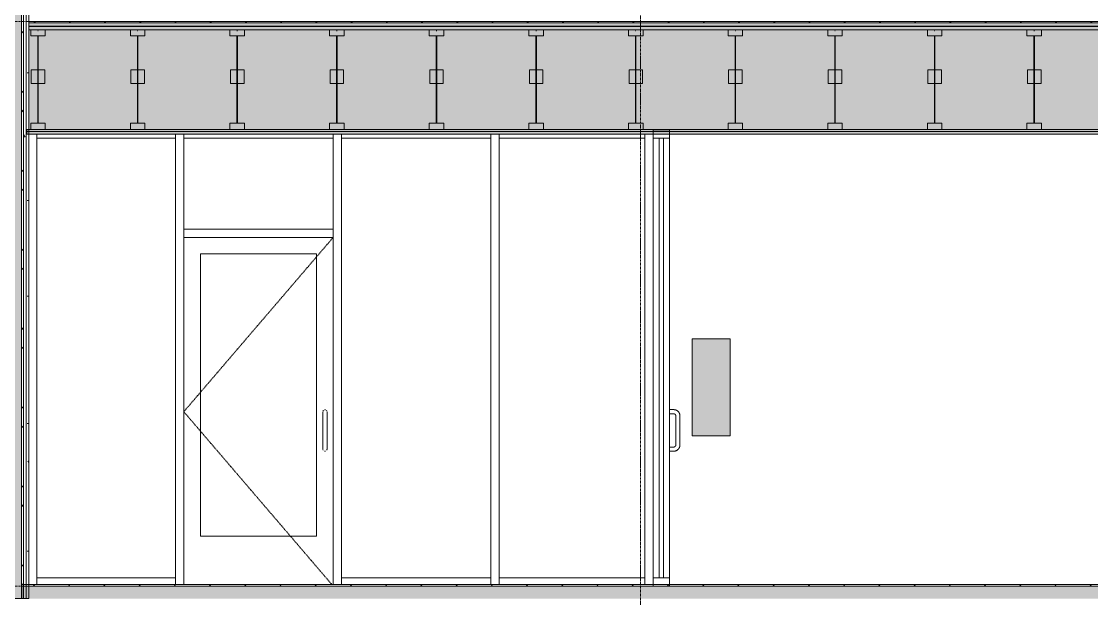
# Model space of a CAD drawing. Header units: inches. Extents: x -4168 to 1483, y -300 to 637.
# Drawn here: x -367.7 to -109.9, y -3 to 136 of the extents above; entities that cross this region are included whole.
import ezdxf

# ---------------------------------------------------------------- set-up
doc = ezdxf.new("R2010")
doc.units = ezdxf.units.IN
doc.header["$MEASUREMENT"] = 0
doc.linetypes.add('Dash 1_16_', pattern=[0.125, 0.0625, -0.0625])
doc.linetypes.add('Grid Line 1_2_', pattern=[0.875, 0.5, -0.125, 0.125, -0.125])
for name, color, linetype, lineweight in [('0-3', 55, 'Continuous', 9), ('0-5', 10, 'Continuous', 5), ('A-CLNG-1', 251, 'Continuous', 5), ('A-CLNG-2', 13, 'Continuous', 9), ('A-CLNG-PATT-1', 45, 'Continuous', 9), ('A-DOOR-4', 7, 'Dash 1_16_', 9), ('A-DOOR-5', 7, 'Continuous', 9), ('A-DOOR-FRAM-3', 7, 'Continuous', 9), ('A-FLOR-2', 8, 'Continuous', 5), ('A-FLOR-7', 192, 'Continuous', 9), ('A-FLOR-LEVL-1', 51, 'Grid Line 1_2_', 9), ('A-FLOR-MCUT-2', 51, 'Continuous', 9), ('A-FLOR-PATT-1', 45, 'Continuous', 9), ('A-GLAZ-CURT-1', 7, 'Continuous', 9), ('A-GLAZ-CWMG-1', 55, 'Continuous', 9), ('A-GLAZ-CWMG-2', 7, 'Continuous', 9), ('A-WALL-5', 7, 'Continuous', 9), ('A-WALL-PATT-2', 45, 'Continuous', 9), ('E-FIRE-1', 9, 'Continuous', 9), ('E-FIRE-3', 55, 'Continuous', 9), ('I-WALL-3', 7, 'Continuous', 9), ('S-BEAM-2', 7, 'Continuous', 9), ('S-BEAM-4', 55, 'Continuous', 9), ('S-GRID-1', 1, 'Grid Line 1_2_', 9)]:
    doc.layers.add(name, color=color, linetype=linetype, lineweight=lineweight)
pattern_1 = [(0, (-10964.796, 146.633), (30.72, 7.68), [1.267, -21.773, 1.267, -21.773, -122.88]), (0, (-10964.796, 146.633), (30.72, 7.68), [-46.08, 1.267, -44.813, 1.267, -21.773, -53.76]), (0, (-10964.796, 146.633), (30.72, 7.68), [-115.2, 1.267, -14.093, 1.267, -37.133]), (120, (-10953.276, 150.473), (-22.01108, 22.7643), [1.267, -21.773, 1.267, -21.773, -122.88]), (120, (-10953.276, 150.473), (-22.01108, 22.7643), [-46.08, 1.267, -44.813, 1.267, -21.773, -53.76]), (120, (-10953.276, 150.473), (-22.01108, 22.7643), [-115.2, 1.267, -14.093, 1.267, -37.133]), (240, (-10949.436, 165.833), (-8.70892, -30.4443), [1.267, -21.773, 1.267, -21.773, -122.88]), (240, (-10949.436, 165.833), (-8.70892, -30.4443), [-46.08, 1.267, -44.813, 1.267, -21.773, -53.76]), (240, (-10949.436, 165.833), (-8.70892, -30.4443), [-115.2, 1.267, -14.093, 1.267, -37.133])]
pattern_2 = [(135, (99.771, 146.633), (-4.24264, -4.24264), [])]
pattern_3 = [(0, (99.771, 146.633), (15.36, 3.84), [1.267, -10.253, 1.267, -10.253, -61.44]), (0, (99.771, 146.633), (15.36, 3.84), [-23.04, 1.267, -21.773, 1.267, -10.253, -26.88]), (0, (99.771, 146.633), (15.36, 3.84), [-57.6, 1.267, -6.413, 1.267, -17.933]), (120, (105.531, 148.553), (-11.005538, 11.38215), [1.267, -10.253, 1.267, -10.253, -61.44]), (120, (105.531, 148.553), (-11.005538, 11.38215), [-23.04, 1.267, -21.773, 1.267, -10.253, -26.88]), (120, (105.531, 148.553), (-11.005538, 11.38215), [-57.6, 1.267, -6.413, 1.267, -17.933]), (240, (107.451, 156.233), (-4.354462, -15.22215), [1.267, -10.253, 1.267, -10.253, -61.44]), (240, (107.451, 156.233), (-4.354462, -15.22215), [-23.04, 1.267, -21.773, 1.267, -10.253, -26.88]), (240, (107.451, 156.233), (-4.354462, -15.22215), [-57.6, 1.267, -6.413, 1.267, -17.933])]

# ---------------------------------------------------------------- blocks, each defined once
blk = doc.blocks.new('STOREFRONT DOOR - ALUM_ STILE W_ GLASS INSET-2189326-BUILDING SECTION - EAST_WEST AT RAMP - LOOKING SOUTH')
at = {"layer": 'A-DOOR-5'}
for p, q in [((-11275.16, 42.5), (-11276.16, 42.5)), ((-11276.16, 41.5), (-11275.16, 41.5)), ((-11274.66, 41), (-11274.66, 34)), ((-11273.66, 34), (-11273.66, 41)), ((-11275.16, 33.5), (-11276.16, 33.5)), ((-11276.16, 32.5), (-11275.16, 32.5))]:
    blk.add_line(p, q, dxfattribs=at)
at = {"layer": 'A-DOOR-5', "flags": 128}
for points in [[(-11273.66, 41), (-11273.67, 41.06), (-11273.67, 41.12), (-11273.68, 41.18), (-11273.68, 41.24), (-11273.69, 41.3), (-11273.71, 41.36), (-11273.72, 41.41), (-11273.74, 41.47), (-11273.76, 41.53), (-11273.78, 41.58), (-11273.81, 41.64), (-11273.83, 41.69), (-11273.86, 41.75), (-11273.89, 41.8), (-11273.93, 41.85), (-11273.96, 41.9), (-11274, 41.94), (-11274.04, 41.99), (-11274.08, 42.03), (-11274.12, 42.08), (-11274.16, 42.12), (-11274.21, 42.16), (-11274.26, 42.19), (-11274.3, 42.23), (-11274.35, 42.26), (-11274.41, 42.29), (-11274.46, 42.32), (-11274.51, 42.35), (-11274.57, 42.38), (-11274.62, 42.4), (-11274.68, 42.42), (-11274.73, 42.44), (-11274.79, 42.45), (-11274.85, 42.47), (-11274.91, 42.48), (-11274.97, 42.49), (-11275.03, 42.49), (-11275.09, 42.5), (-11275.15, 42.5), (-11275.16, 42.5)], [(-11275.16, 41.5), (-11275.14, 41.5), (-11275.12, 41.5), (-11275.1, 41.5), (-11275.08, 41.49), (-11275.07, 41.49), (-11275.05, 41.49), (-11275.03, 41.48), (-11275.01, 41.47), (-11274.99, 41.47), (-11274.97, 41.46), (-11274.95, 41.45), (-11274.93, 41.44), (-11274.92, 41.43), (-11274.9, 41.42), (-11274.88, 41.41), (-11274.87, 41.4), (-11274.85, 41.39), (-11274.83, 41.38), (-11274.82, 41.36), (-11274.81, 41.35), (-11274.79, 41.33), (-11274.78, 41.32), (-11274.77, 41.3), (-11274.75, 41.29), (-11274.74, 41.27), (-11274.73, 41.25), (-11274.72, 41.24), (-11274.71, 41.22), (-11274.71, 41.2), (-11274.7, 41.18), (-11274.69, 41.16), (-11274.69, 41.14), (-11274.68, 41.12), (-11274.68, 41.1), (-11274.67, 41.08), (-11274.67, 41.07), (-11274.67, 41.05), (-11274.67, 41.03), (-11274.66, 41.01), (-11274.66, 41)], [(-11275.16, 32.5), (-11275.1, 32.5), (-11275.04, 32.5), (-11274.98, 32.51), (-11274.93, 32.52), (-11274.87, 32.53), (-11274.81, 32.54), (-11274.75, 32.56), (-11274.69, 32.58), (-11274.64, 32.6), (-11274.58, 32.62), (-11274.53, 32.64), (-11274.47, 32.67), (-11274.42, 32.7), (-11274.37, 32.73), (-11274.32, 32.76), (-11274.27, 32.8), (-11274.22, 32.83), (-11274.18, 32.87), (-11274.13, 32.91), (-11274.09, 32.95), (-11274.05, 33), (-11274.01, 33.04), (-11273.97, 33.09), (-11273.94, 33.14), (-11273.9, 33.19), (-11273.87, 33.24), (-11273.84, 33.29), (-11273.81, 33.35), (-11273.79, 33.4), (-11273.77, 33.46), (-11273.75, 33.51), (-11273.73, 33.57), (-11273.71, 33.63), (-11273.7, 33.69), (-11273.69, 33.75), (-11273.68, 33.8), (-11273.67, 33.86), (-11273.67, 33.92), (-11273.66, 33.98), (-11273.66, 34)], [(-11274.66, 34), (-11274.66, 33.98), (-11274.67, 33.96), (-11274.67, 33.94), (-11274.67, 33.92), (-11274.67, 33.9), (-11274.68, 33.88), (-11274.68, 33.86), (-11274.69, 33.84), (-11274.7, 33.82), (-11274.7, 33.81), (-11274.71, 33.79), (-11274.72, 33.77), (-11274.73, 33.75), (-11274.74, 33.73), (-11274.75, 33.72), (-11274.76, 33.7), (-11274.78, 33.69), (-11274.79, 33.67), (-11274.8, 33.66), (-11274.82, 33.64), (-11274.83, 33.63), (-11274.85, 33.61), (-11274.86, 33.6), (-11274.88, 33.59), (-11274.89, 33.58), (-11274.91, 33.57), (-11274.93, 33.56), (-11274.95, 33.55), (-11274.96, 33.54), (-11274.98, 33.53), (-11275, 33.53), (-11275.02, 33.52), (-11275.04, 33.52), (-11275.06, 33.51), (-11275.08, 33.51), (-11275.1, 33.5), (-11275.12, 33.5), (-11275.14, 33.5), (-11275.16, 33.5), (-11275.16, 33.5)]]:
    blk.add_lwpolyline(points, dxfattribs=at)
blk = doc.blocks.new('System Panel - Glazed-2151385-BUILDING SECTION - EAST_WEST AT RAMP - LOOKING SOUTH')
at = {"layer": 'A-GLAZ-CURT-1'}
for p, q in [((-11278.66, 107.87), (-11278.66, 2)), ((-11277.66, 107.87), (-11278.66, 107.87)), ((-11277.66, 2), (-11277.66, 107.87)), ((-11278.66, 2), (-11277.66, 2))]:
    blk.add_line(p, q, dxfattribs=at)
blk = doc.blocks.new('Rectangular Mullion - 2_ x 4_ - EXTERIOR-1890806-BUILDING SECTION - EAST_WEST AT RAMP - LOOKING SOUTH')
at = {"layer": 'A-GLAZ-CWMG-2'}
for p, q in [((-11280.16, 109.87), (-11280.16, 107.87)), ((-11276.16, 109.87), (-11280.16, 109.87)), ((-11276.16, 107.87), (-11276.16, 109.87)), ((-11280.16, 107.87), (-11276.16, 107.87))]:
    blk.add_line(p, q, dxfattribs=at)
blk = doc.blocks.new('Rectangular Mullion - 2_ x 4_ - EXTERIOR-1890807-BUILDING SECTION - EAST_WEST AT RAMP - LOOKING SOUTH')
at = {"layer": 'A-GLAZ-CWMG-2'}
for p, q in [((-11280.16, 2), (-11280.16, 0)), ((-11276.16, 2), (-11280.16, 2)), ((-11276.16, 0), (-11276.16, 2)), ((-11280.16, 0), (-11276.16, 0))]:
    blk.add_line(p, q, dxfattribs=at)
blk = doc.blocks.new('Rectangular Mullion - 2_ x 4_ - EXTERIOR-2141106-BUILDING SECTION - EAST_WEST AT RAMP - LOOKING SOUTH')
at = {"layer": 'A-GLAZ-CWMG-1'}
blk.add_line((-11276.16, 85), (-11276.16, 2), dxfattribs=at)
blk = doc.blocks.new('Rectangular Mullion - 2_ x 4_ - EXTERIOR-2151144-BUILDING SECTION - EAST_WEST AT RAMP - LOOKING SOUTH')
at = {"layer": 'A-GLAZ-CWMG-1'}
blk.add_line((-11276.16, 107.87), (-11276.16, 85), dxfattribs=at)
blk = doc.blocks.new('104416 - Fire Extinguishers - Wall - Class A - Light - 2A-2205595-BUILDING SECTION - EAST_WEST AT RAMP - LOOKING SOUTH')
at = {"layer": 'E-FIRE-1'}
blk.add_hatch(color=256, dxfattribs=at).paths.add_polyline_path([(-11270.73, 36.19), (-11261.6, 36.19), (-11261.6, 59.56), (-11270.73, 59.56), (-11270.73, 36.47)], flags=0)
at = {"layer": 'E-FIRE-3'}
for p, q in [((-11261.6, 59.56), (-11270.73, 59.56)), ((-11270.73, 59.56), (-11270.73, 36.19)), ((-11261.6, 36.19), (-11261.6, 59.56)), ((-11270.73, 36.19), (-11261.6, 36.19))]:
    blk.add_line(p, q, dxfattribs=at)
blk = doc.blocks.new('Rectangular Mullion - 2_ x 4_ - EXTERIOR-2336776-BUILDING SECTION - EAST_WEST AT RAMP - LOOKING SOUTH')
at = {"layer": 'A-GLAZ-CWMG-1'}
for p, q in [((-11428.56, 107.87), (-11428.56, 108.88)), ((-11395.19, 108.87), (-11395.19, 107.87)), ((-11395.19, 107.87), (-11428.56, 107.87))]:
    blk.add_line(p, q, dxfattribs=at)
blk = doc.blocks.new('Rectangular Mullion - 2_ x 4_ - EXTERIOR-2336670-BUILDING SECTION - EAST_WEST AT RAMP - LOOKING SOUTH')
at = {"layer": 'A-GLAZ-CWMG-1'}
for p, q in [((-11317.19, 0.37), (-11317.19, 2)), ((-11317.19, 2), (-11282.16, 2)), ((-11282.16, 2), (-11282.16, 0.37))]:
    blk.add_line(p, q, dxfattribs=at)
blk = doc.blocks.new('Rectangular Mullion - 2_ x 4_ - EXTERIOR-2336969-BUILDING SECTION - EAST_WEST AT RAMP - LOOKING SOUTH')
at = {"layer": 'A-GLAZ-CWMG-1'}
blk.add_line((-11428.56, 85), (-11428.56, 0.37), dxfattribs=at)
blk = doc.blocks.new('Rectangular Mullion - 2_ x 4_ - EXTERIOR-2336970-BUILDING SECTION - EAST_WEST AT RAMP - LOOKING SOUTH')
at = {"layer": 'A-GLAZ-CWMG-1'}
for p, q in [((-11282.16, 85), (-11282.16, 108.87)), ((-11280.16, 85), (-11280.16, 107.87))]:
    blk.add_line(p, q, dxfattribs=at)
blk = doc.blocks.new('Rectangular Mullion - 2_ x 4_ - EXTERIOR-2336677-BUILDING SECTION - EAST_WEST AT RAMP - LOOKING SOUTH')
at = {"layer": 'A-GLAZ-CWMG-1'}
for p, q in [((-11393.19, 107.87), (-11393.19, 108.87)), ((-11357.19, 108.87), (-11357.19, 107.87)), ((-11357.19, 107.87), (-11393.19, 107.87))]:
    blk.add_line(p, q, dxfattribs=at)
blk = doc.blocks.new('Rectangular Mullion - 2_ x 4_ - EXTERIOR-2336777-BUILDING SECTION - EAST_WEST AT RAMP - LOOKING SOUTH')
at = {"layer": 'A-GLAZ-CWMG-1'}
for p, q in [((-11428.56, 0.37), (-11428.56, 2)), ((-11428.56, 2), (-11395.19, 2)), ((-11395.19, 2), (-11395.19, 0.37))]:
    blk.add_line(p, q, dxfattribs=at)
blk = doc.blocks.new('Rectangular Mullion - 2_ x 4_ - EXTERIOR-2336964-BUILDING SECTION - EAST_WEST AT RAMP - LOOKING SOUTH')
at = {"layer": 'A-GLAZ-CWMG-1'}
for p, q in [((-11395.19, 85), (-11395.19, 0.37)), ((-11393.19, 85), (-11393.19, 0.37))]:
    blk.add_line(p, q, dxfattribs=at)
blk = doc.blocks.new('STOREFRONT DOOR - ALUM_ STILE W_ GLASS INSET-2336972-BUILDING SECTION - EAST_WEST AT RAMP - LOOKING SOUTH')
at = {"layer": 'A-DOOR-4'}
for p, q in [((-11393.19, 42), (-11357.19, 84)), ((-11357.51, 0.37), (-11393.19, 42))]:
    blk.add_line(p, q, dxfattribs=at)
at = {"layer": 'A-DOOR-5'}
for p, q in [((-11359.69, 41), (-11359.69, 34)), ((-11358.69, 34), (-11358.69, 41))]:
    blk.add_line(p, q, dxfattribs=at)
at = {"layer": 'A-DOOR-5', "flags": 128}
for points in [[(-11359.69, 42), (-11359.69, 42), (-11359.69, 42), (-11359.69, 41.99), (-11359.69, 41.99), (-11359.69, 41.98), (-11359.69, 41.97), (-11359.69, 41.96), (-11359.69, 41.95), (-11359.69, 41.94), (-11359.69, 41.92), (-11359.69, 41.9), (-11359.69, 41.89), (-11359.69, 41.87), (-11359.69, 41.85), (-11359.69, 41.83), (-11359.69, 41.8), (-11359.69, 41.78), (-11359.69, 41.75), (-11359.69, 41.72), (-11359.69, 41.7), (-11359.69, 41.67), (-11359.69, 41.64), (-11359.69, 41.61), (-11359.69, 41.57), (-11359.69, 41.54), (-11359.69, 41.51), (-11359.69, 41.47), (-11359.69, 41.44), (-11359.69, 41.4), (-11359.69, 41.36), (-11359.69, 41.32), (-11359.69, 41.29), (-11359.69, 41.25), (-11359.69, 41.21), (-11359.69, 41.17), (-11359.69, 41.13), (-11359.69, 41.09), (-11359.69, 41.05), (-11359.69, 41.01), (-11359.69, 41)], [(-11358.69, 41), (-11358.69, 41.04), (-11358.69, 41.08), (-11358.69, 41.12), (-11358.69, 41.16), (-11358.69, 41.2), (-11358.69, 41.24), (-11358.69, 41.28), (-11358.69, 41.31), (-11358.69, 41.35), (-11358.69, 41.39), (-11358.69, 41.43), (-11358.69, 41.46), (-11358.69, 41.5), (-11358.69, 41.53), (-11358.69, 41.56), (-11358.69, 41.6), (-11358.69, 41.63), (-11358.69, 41.66), (-11358.69, 41.69), (-11358.69, 41.72), (-11358.69, 41.74), (-11358.69, 41.77), (-11358.69, 41.8), (-11358.69, 41.82), (-11358.69, 41.84), (-11358.69, 41.86), (-11358.69, 41.88), (-11358.69, 41.9), (-11358.69, 41.92), (-11358.69, 41.93), (-11358.69, 41.95), (-11358.69, 41.96), (-11358.69, 41.97), (-11358.69, 41.98), (-11358.69, 41.99), (-11358.69, 41.99), (-11358.69, 42), (-11358.69, 42), (-11358.69, 42)], [(-11359.69, 34), (-11359.69, 33.96), (-11359.69, 33.92), (-11359.69, 33.88), (-11359.69, 33.84), (-11359.69, 33.8), (-11359.69, 33.76), (-11359.69, 33.72), (-11359.69, 33.69), (-11359.69, 33.65), (-11359.69, 33.61), (-11359.69, 33.57), (-11359.69, 33.54), (-11359.69, 33.5), (-11359.69, 33.47), (-11359.69, 33.44), (-11359.69, 33.4), (-11359.69, 33.37), (-11359.69, 33.34), (-11359.69, 33.31), (-11359.69, 33.28), (-11359.69, 33.26), (-11359.69, 33.23), (-11359.69, 33.2), (-11359.69, 33.18), (-11359.69, 33.16), (-11359.69, 33.14), (-11359.69, 33.12), (-11359.69, 33.1), (-11359.69, 33.08), (-11359.69, 33.07), (-11359.69, 33.05), (-11359.69, 33.04), (-11359.69, 33.03), (-11359.69, 33.02), (-11359.69, 33.01), (-11359.69, 33.01), (-11359.69, 33), (-11359.69, 33), (-11359.69, 33)], [(-11358.69, 33), (-11358.69, 33), (-11358.69, 33), (-11358.69, 33.01), (-11358.69, 33.01), (-11358.69, 33.02), (-11358.69, 33.03), (-11358.69, 33.04), (-11358.69, 33.05), (-11358.69, 33.06), (-11358.69, 33.08), (-11358.69, 33.1), (-11358.69, 33.11), (-11358.69, 33.13), (-11358.69, 33.15), (-11358.69, 33.17), (-11358.69, 33.2), (-11358.69, 33.22), (-11358.69, 33.25), (-11358.69, 33.28), (-11358.69, 33.3), (-11358.69, 33.33), (-11358.69, 33.36), (-11358.69, 33.39), (-11358.69, 33.43), (-11358.69, 33.46), (-11358.69, 33.49), (-11358.69, 33.53), (-11358.69, 33.56), (-11358.69, 33.6), (-11358.69, 33.64), (-11358.69, 33.68), (-11358.69, 33.71), (-11358.69, 33.75), (-11358.69, 33.79), (-11358.69, 33.83), (-11358.69, 33.87), (-11358.69, 33.91), (-11358.69, 33.95), (-11358.69, 33.99), (-11358.69, 34)]]:
    blk.add_lwpolyline(points, dxfattribs=at)
at = {"layer": 'A-DOOR-5'}
for centre, start, end in [((-11359.19, 42), 135, 165), ((-11359.19, 42), 90, 105), ((-11359.19, 42), 75, 90), ((-11359.19, 42), 15, 45), ((-11359.19, 33), 180, 210), ((-11359.19, 33), 255, 270), ((-11359.19, 33), 270, 285), ((-11359.19, 33), 330, 0)]:
    blk.add_arc(centre, 0.5, start, end, dxfattribs=at)
at = {"layer": 'A-DOOR-FRAM-3'}
for p, q in [((-11357.19, 84), (-11393.19, 84)), ((-11393.19, 84), (-11393.19, 0.37)), ((-11357.19, 0.37), (-11357.19, 84)), ((-11389.19, 80), (-11361.19, 80)), ((-11389.19, 12), (-11389.19, 80)), ((-11361.19, 80), (-11361.19, 12)), ((-11361.19, 12), (-11389.19, 12))]:
    blk.add_line(p, q, dxfattribs=at)
blk = doc.blocks.new('Rectangular Mullion - 2_ x 4_ - EXTERIOR-2336672-BUILDING SECTION - EAST_WEST AT RAMP - LOOKING SOUTH')
at = {"layer": 'A-GLAZ-CWMG-1'}
for p, q in [((-11317.19, 107.87), (-11317.19, 108.87)), ((-11282.16, 108.87), (-11282.16, 107.87)), ((-11282.16, 107.87), (-11317.19, 107.87))]:
    blk.add_line(p, q, dxfattribs=at)
blk = doc.blocks.new('Rectangular Mullion - 2_ x 4_ - EXTERIOR-2336679-BUILDING SECTION - EAST_WEST AT RAMP - LOOKING SOUTH')
at = {"layer": 'A-GLAZ-CWMG-1'}
for p, q in [((-11355.19, 0.37), (-11355.19, 2)), ((-11355.19, 2), (-11319.19, 2)), ((-11319.19, 2), (-11319.19, 0.37))]:
    blk.add_line(p, q, dxfattribs=at)
blk = doc.blocks.new('Rectangular Mullion - 2_ x 4_ - EXTERIOR-2336965-BUILDING SECTION - EAST_WEST AT RAMP - LOOKING SOUTH')
at = {"layer": 'A-GLAZ-CWMG-1'}
for p, q in [((-11319.19, 85), (-11319.19, 0.37)), ((-11317.19, 85), (-11317.19, 0.37))]:
    blk.add_line(p, q, dxfattribs=at)
blk = doc.blocks.new('Rectangular Mullion - 2_ x 4_ - EXTERIOR-2336975-BUILDING SECTION - EAST_WEST AT RAMP - LOOKING SOUTH')
at = {"layer": 'A-GLAZ-CWMG-1'}
blk.add_line((-11428.56, 108.88), (-11428.56, 85), dxfattribs=at)
blk = doc.blocks.new('Rectangular Mullion - 2_ x 4_ - EXTERIOR-2336976-BUILDING SECTION - EAST_WEST AT RAMP - LOOKING SOUTH')
at = {"layer": 'A-GLAZ-CWMG-1'}
for p, q in [((-11282.16, 0.37), (-11282.16, 85)), ((-11280.16, 2), (-11280.16, 85))]:
    blk.add_line(p, q, dxfattribs=at)
blk = doc.blocks.new('Rectangular Mullion - 2_ x 4_ - EXTERIOR-2336872-BUILDING SECTION - EAST_WEST AT RAMP - LOOKING SOUTH')
at = {"layer": 'A-GLAZ-CWMG-1'}
for p, q in [((-11393.19, 84), (-11393.19, 86)), ((-11357.19, 86), (-11393.19, 86)), ((-11357.19, 86), (-11357.19, 84)), ((-11357.19, 84), (-11393.19, 84))]:
    blk.add_line(p, q, dxfattribs=at)
blk = doc.blocks.new('Rectangular Mullion - 2_ x 4_ - EXTERIOR-2336966-BUILDING SECTION - EAST_WEST AT RAMP - LOOKING SOUTH')
at = {"layer": 'A-GLAZ-CWMG-1'}
for p, q in [((-11319.19, 108.87), (-11319.19, 85)), ((-11317.19, 108.87), (-11317.19, 85))]:
    blk.add_line(p, q, dxfattribs=at)
blk = doc.blocks.new('Rectangular Mullion - 2_ x 4_ - EXTERIOR-2336967-BUILDING SECTION - EAST_WEST AT RAMP - LOOKING SOUTH')
at = {"layer": 'A-GLAZ-CWMG-1'}
for p, q in [((-11357.19, 108.87), (-11357.19, 85)), ((-11355.19, 108.87), (-11355.19, 85))]:
    blk.add_line(p, q, dxfattribs=at)
blk = doc.blocks.new('CTR - 1st Phase - Common Walls_rvt-2-BUILDING SECTION - EAST_WEST AT RAMP - LOOKING SOUTH')
at = {"layer": '0-3'}
for name, p in [('Rectangular Mullion - 2_ x 4_ - EXTERIOR-2336776-BUILDING SECTION - EAST_WEST AT RAMP - LOOKING SOUTH', (0, 0)), ('Rectangular Mullion - 2_ x 4_ - EXTERIOR-2336975-BUILDING SECTION - EAST_WEST AT RAMP - LOOKING SOUTH', (0, 0)), ('Rectangular Mullion - 2_ x 4_ - EXTERIOR-2336967-BUILDING SECTION - EAST_WEST AT RAMP - LOOKING SOUTH', (-38, 0)), ('Rectangular Mullion - 2_ x 4_ - EXTERIOR-2336677-BUILDING SECTION - EAST_WEST AT RAMP - LOOKING SOUTH', (0, 0)), ('Rectangular Mullion - 2_ x 4_ - EXTERIOR-2336967-BUILDING SECTION - EAST_WEST AT RAMP - LOOKING SOUTH', (0, 0)), ('Rectangular Mullion - 2_ x 4_ - EXTERIOR-2336677-BUILDING SECTION - EAST_WEST AT RAMP - LOOKING SOUTH', (38, 0)), ('Rectangular Mullion - 2_ x 4_ - EXTERIOR-2336966-BUILDING SECTION - EAST_WEST AT RAMP - LOOKING SOUTH', (0, 0)), ('Rectangular Mullion - 2_ x 4_ - EXTERIOR-2336672-BUILDING SECTION - EAST_WEST AT RAMP - LOOKING SOUTH', (0, 0)), ('Rectangular Mullion - 2_ x 4_ - EXTERIOR-2336970-BUILDING SECTION - EAST_WEST AT RAMP - LOOKING SOUTH', (0, 0)), ('Rectangular Mullion - 2_ x 4_ - EXTERIOR-1890806-BUILDING SECTION - EAST_WEST AT RAMP - LOOKING SOUTH', (0, 0)), ('System Panel - Glazed-2151385-BUILDING SECTION - EAST_WEST AT RAMP - LOOKING SOUTH', (0, 0)), ('Rectangular Mullion - 2_ x 4_ - EXTERIOR-2151144-BUILDING SECTION - EAST_WEST AT RAMP - LOOKING SOUTH', (0, 0)), ('Rectangular Mullion - 2_ x 4_ - EXTERIOR-2336872-BUILDING SECTION - EAST_WEST AT RAMP - LOOKING SOUTH', (0, 0)), ('Rectangular Mullion - 2_ x 4_ - EXTERIOR-2336969-BUILDING SECTION - EAST_WEST AT RAMP - LOOKING SOUTH', (0, 0)), ('Rectangular Mullion - 2_ x 4_ - EXTERIOR-2336964-BUILDING SECTION - EAST_WEST AT RAMP - LOOKING SOUTH', (0, 0)), ('STOREFRONT DOOR - ALUM_ STILE W_ GLASS INSET-2336972-BUILDING SECTION - EAST_WEST AT RAMP - LOOKING SOUTH', (0, 0)), ('Rectangular Mullion - 2_ x 4_ - EXTERIOR-2336964-BUILDING SECTION - EAST_WEST AT RAMP - LOOKING SOUTH', (38, 0)), ('Rectangular Mullion - 2_ x 4_ - EXTERIOR-2336965-BUILDING SECTION - EAST_WEST AT RAMP - LOOKING SOUTH', (0, 0)), ('Rectangular Mullion - 2_ x 4_ - EXTERIOR-2336976-BUILDING SECTION - EAST_WEST AT RAMP - LOOKING SOUTH', (0, 0)), ('Rectangular Mullion - 2_ x 4_ - EXTERIOR-2141106-BUILDING SECTION - EAST_WEST AT RAMP - LOOKING SOUTH', (0, 0)), ('104416 - Fire Extinguishers - Wall - Class A - Light - 2A-2205595-BUILDING SECTION - EAST_WEST AT RAMP - LOOKING SOUTH', (0, 0)), ('STOREFRONT DOOR - ALUM_ STILE W_ GLASS INSET-2189326-BUILDING SECTION - EAST_WEST AT RAMP - LOOKING SOUTH', (0, 0)), ('Rectangular Mullion - 2_ x 4_ - EXTERIOR-2336777-BUILDING SECTION - EAST_WEST AT RAMP - LOOKING SOUTH', (0, 0)), ('Rectangular Mullion - 2_ x 4_ - EXTERIOR-2336679-BUILDING SECTION - EAST_WEST AT RAMP - LOOKING SOUTH', (0, 0)), ('Rectangular Mullion - 2_ x 4_ - EXTERIOR-2336670-BUILDING SECTION - EAST_WEST AT RAMP - LOOKING SOUTH', (0, 0)), ('Rectangular Mullion - 2_ x 4_ - EXTERIOR-1890807-BUILDING SECTION - EAST_WEST AT RAMP - LOOKING SOUTH', (0, 0))]:
    blk.add_blockref(name, p, dxfattribs=at)
blk = doc.blocks.new('CTR - 1st Phase -Stairs _ Elevators_rvt-2-BUILDING SECTION - EAST_WEST AT RAMP - LOOKING SOUTH')
at = {"layer": 'A-WALL-PATT-2'}
h = blk.add_hatch(dxfattribs=at)
h.set_pattern_fill('FP_20', color=256, style=0, pattern_type=2)
h.set_pattern_definition([(161.57, (-10964.316, 147.113), (-3.8399538, -1.54e-05), [0, -27.322, 3.034, 0]), (18.43, (-10965.276, 147.113), (-3.8399538, 1.54e-05), [0, -27.322, 3.034, 0]), (108.43, (-10964.316, 147.113), (1.919622, -9.6005246), [9.106, -21.25]), (71.57, (-10965.276, 147.113), (1.919622, 9.6005246), [9.106, -21.25])])
h.paths.add_polyline_path([(-11437.81, -3), (-11432.31, -3), (-11432.35, 399.75), (-11437.81, 399.75), (-11437.81, 0)], flags=0)
h = blk.add_hatch(dxfattribs=at)
h.set_pattern_fill('FP_32', color=256, style=0, pattern_type=2)
h.set_pattern_definition([(45, (-10964.796, 146.633), (-9.5035, 9.5035), []), (45, (-10964.796, 161.033), (-9.5035, 9.5035), [])])
h.paths.add_polyline_path([(-11432.19, -3), (-11432.19, 0.37), (-11431.81, 0.37), (-11431.81, 372.87), (-11432.31, 372.87), (-11432.31, -3)], flags=0)
h = blk.add_hatch(dxfattribs=at)
h.set_pattern_fill('FP_24', color=256, style=0, pattern_type=2)
h.set_pattern_definition(pattern_1)
h.paths.add_polyline_path([(-11431.19, 0.37), (-11431.19, 372.87), (-11431.81, 372.87), (-11431.81, 0.37)], flags=0)
h = blk.add_hatch(dxfattribs=at)
h.set_pattern_fill('FP_24', color=256, style=0, pattern_type=2)
h.set_pattern_definition(pattern_1)
h.paths.add_polyline_path([(-11430.56, 0.37), (-11430.56, 108.87), (-11430.99, 108.87), (-11430.99, 110), (-11430.56, 110), (-11430.56, 372.87), (-11431.19, 372.87), (-11431.19, 0.37)], flags=0)
at = {"layer": 'A-WALL-5'}
for p, q in [((-11432.31, 399.75), (-11432.31, -3)), ((-11431.81, 399.75), (-11431.81, -3)), ((-11431.19, 399.75), (-11431.19, -3))]:
    blk.add_line(p, q, dxfattribs=at)
at = {"layer": 'I-WALL-3'}
for p, q in [((-11430.56, -3), (-11430.56, 399.75)), ((-11439.06, -3), (-11430.56, -3))]:
    blk.add_line(p, q, dxfattribs=at)
blk = doc.blocks.new('TRUSS - 24_-2435410-BUILDING SECTION - EAST_WEST AT RAMP - LOOKING SOUTH')
at = {"layer": 'S-BEAM-2'}
for p, q in [((-11100.44, 134), (-11103.94, 134)), ((-11103.94, 134), (-11103.94, 132.5)), ((-11103.94, 132.5), (-11100.44, 132.5)), ((-11100.44, 132.5), (-11100.44, 134)), ((-11100.56, 124.3), (-11103.81, 124.3)), ((-11103.81, 124.3), (-11103.81, 121.04)), ((-11100.56, 121.04), (-11100.56, 124.3)), ((-11103.81, 121.04), (-11100.56, 121.04)), ((-11100.44, 111.5), (-11103.94, 111.5)), ((-11103.94, 111.5), (-11103.94, 110)), ((-11100.44, 110), (-11100.44, 111.5)), ((-11103.94, 110), (-11100.44, 110))]:
    blk.add_line(p, q, dxfattribs=at)
at = {"layer": 'S-BEAM-4'}
for p, q in [((-11102.25, 133.75), (-11102.13, 133.75)), ((-11102.25, 111.5), (-11102.25, 132.5)), ((-11102.13, 132.5), (-11102.13, 111.5))]:
    blk.add_line(p, q, dxfattribs=at)
blk = doc.blocks.new('CTR - 1st Phase - Structure_rvt-2-BUILDING SECTION - EAST_WEST AT RAMP - LOOKING SOUTH')
at = {"layer": '0-3'}
for p in [(-326.13, 0), (-302.13, 0), (-278.13, 0), (-254.13, 0), (-230.13, 0), (-206.13, 0), (-182.13, 0), (-158.13, 0), (-134.13, 0), (-110.13, 0), (-86.13, 0)]:
    blk.add_blockref('TRUSS - 24_-2435410-BUILDING SECTION - EAST_WEST AT RAMP - LOOKING SOUTH', p, dxfattribs=at)

msp = doc.modelspace()

# ---------------------------------------------------------------- hatches: boundary and pattern name
at = {"layer": 'A-CLNG-1'}
h = msp.add_hatch(color=256, dxfattribs=at)
h.paths.add_polyline_path([(-774.6726, 109.5), (-774.6226, 109.5), (-774.6226, 110), (-774.6726, 109.9995)], flags=0)
h.paths.add_polyline_path([(-814.2351, 109.5), (-814.2351, 110), (-814.8601, 110), (-814.8601, 109.5)], flags=0)
h.paths.add_polyline_path([(-1017.1241, 109.5), (-818.3601, 109.5), (-818.3601, 110), (-1017.1241, 110)], flags=0)
h.paths.add_polyline_path([(874.3335, 109.5), (1047.479, 109.5), (1047.4774, 110), (-366.4226, 110), (-366.4226, 109.5), (874.1123, 109.5)], flags=0)
at = {"layer": 'A-CLNG-PATT-1'}
h = msp.add_hatch(dxfattribs=at)
h.set_pattern_fill('FP_24', color=256, style=0, pattern_type=2)
h.set_pattern_definition([(0, (99.771, 146.633), (30.72, 7.68), [1.267, -21.773, 1.267, -21.773, -122.88]), (0, (99.771, 146.633), (30.72, 7.68), [-46.08, 1.267, -44.813, 1.267, -21.773, -53.76]), (0, (99.771, 146.633), (30.72, 7.68), [-115.2, 1.267, -14.093, 1.267, -37.133]), (120, (111.291, 150.473), (-22.011075, 22.7643), [1.267, -21.773, 1.267, -21.773, -122.88]), (120, (111.291, 150.473), (-22.011075, 22.7643), [-46.08, 1.267, -44.813, 1.267, -21.773, -53.76]), (120, (111.291, 150.473), (-22.011075, 22.7643), [-115.2, 1.267, -14.093, 1.267, -37.133]), (240, (115.131, 165.833), (-8.708925, -30.4443), [1.267, -21.773, 1.267, -21.773, -122.88]), (240, (115.131, 165.833), (-8.708925, -30.4443), [-46.08, 1.267, -44.813, 1.267, -21.773, -53.76]), (240, (115.131, 165.833), (-8.708925, -30.4443), [-115.2, 1.267, -14.093, 1.267, -37.133])])
h.paths.add_polyline_path([(-774.6226, 108.875), (-774.6226, 109.5), (-774.6726, 109.4994), (-774.6726, 108.875)], flags=0)
h.paths.add_polyline_path([(-814.2351, 108.875), (-814.2351, 109.5), (-814.8601, 109.5), (-814.8601, 108.875)], flags=0)
h.paths.add_polyline_path([(-1017.1226, 108.875), (-818.3601, 108.875), (-818.3601, 109.5), (-1017.1241, 109.5), (-1017.1241, 108.875)], flags=0)
h.paths.add_polyline_path([(915.8945, 108.875), (1047.479, 108.875), (1047.4774, 109.5), (-366.4226, 109.5), (-366.4226, 108.875), (915.0897, 108.875)], flags=0)
at = {"layer": 'A-FLOR-2'}
h = msp.add_hatch(color=256, dxfattribs=at)
h.paths.add_polyline_path([(-869.7436, 134.75), (-774.4226, 134.75), (-774.4226, 134.875), (-1045.7726, 134.875), (-1045.7726, 134.75), (-978.9823, 134.75), (-886.154, 134.75)], flags=0)
h.paths.add_polyline_path([(756.0367, 134.75), (1076.1274, 134.75), (1076.1274, 134.875), (568.7335, 134.875), (-365.9976, 134.875), (-365.9976, 134.75), (125.1207, 134.75), (720.4149, 134.75)], flags=0)
at = {"layer": 'A-FLOR-PATT-1'}
h = msp.add_hatch(dxfattribs=at)
h.set_pattern_fill('FP_22', color=256, style=0, pattern_type=2)
h.set_pattern_definition(pattern_3)
h.paths.add_polyline_path([(-867.7991, 134.875), (-774.4226, 134.875), (-774.4226, 135.625), (-1045.7726, 135.625), (-1045.7726, 134.875), (-869.7436, 134.875)], flags=0)
h.paths.add_polyline_path([(798.3524, 134.875), (1076.1274, 134.875), (1076.1274, 135.625), (-365.9976, 135.625), (-365.9976, 134.875), (795.3524, 134.875)], flags=0)
h = msp.add_hatch(dxfattribs=at)
h.set_pattern_fill('FP_23', color=256, style=0, pattern_type=2)
h.set_pattern_definition([(0, (99.771, 146.633), (0, 4.798), []), (315, (99.7708, 146.633), (4.798427, 0), [6.786, -6.786]), (45, (99.7708, 146.633), (4.798427, 0), [6.786, -6.786])])
h.paths.add_polyline_path([(-774.4226, 134), (-774.4226, 134.75), (-1045.7726, 134.75), (-1045.7726, 134), (-781.821, 134)], flags=0)
h.paths.add_polyline_path([(6.824, 134), (1076.1274, 134), (1076.1274, 134.75), (-365.9976, 134.75), (-365.9976, 134), (-3.0341, 134)], flags=0)
h = msp.add_hatch(dxfattribs=at)
h.set_pattern_fill('FP_21', color=256, style=0, pattern_type=2)
h.set_pattern_definition(pattern_2)
h.paths.add_polyline_path([(-1045.1476, 135.625), (-774.4226, 135.625), (-774.4226, 136), (-1045.1476, 136)], flags=0)
h.paths.add_polyline_path([(834.9012, 135.625), (1075.5024, 135.625), (1075.5024, 136), (-365.9976, 136), (-365.9976, 135.625), (832.3524, 135.625)], flags=0)
h = msp.add_hatch(dxfattribs=at)
h.set_pattern_fill('FP_20', color=256, style=0, pattern_type=2)
h.set_pattern_definition([(161.57, (100.2508, 147.113), (-3.8399538, -1.54e-05), [0, -27.322, 3.034, 0]), (18.43, (99.2908, 147.113), (-3.8399538, 1.54e-05), [0, -27.322, 3.034, 0]), (108.43, (100.2508, 147.113), (1.919622, -9.6005246), [9.106, -21.25]), (71.57, (99.2908, 147.113), (1.919622, 9.6005246), [9.106, -21.25])])
h.paths.add_polyline_path([(-1051.2726, 110), (-774.4226, 110), (-774.4226, 134), (-1051.2726, 134), (-1051.2726, 120.222)], flags=0)
h.paths.add_polyline_path([(-365.9976, 110), (1081.6274, 110), (1081.6274, 134), (-365.9976, 134), (-365.9976, 114.2394)], flags=0)
h = msp.add_hatch(dxfattribs=at)
h.set_pattern_fill('FP_21', color=256, style=0, pattern_type=2)
h.set_pattern_definition(pattern_2)
h.paths.add_polyline_path([(96.7524, 0), (223.0649, 0), (223.0649, 0.375), (-59.1226, 0.375), (-59.1226, 0), (94.1274, 0)], flags=0)
h.paths.add_polyline_path([(356.0024, 0), (511.3774, 0), (511.3774, 0.375), (228.5649, 0.375), (228.5649, 0), (322.282, 0)], flags=0)
h.paths.add_polyline_path([(-1016.4976, 0), (-843.5476, 0), (-843.5476, 0.375), (-1016.4976, 0.375)], flags=0)
h.paths.add_polyline_path([(-774.6226, 0), (-774.6226, 0.375), (-774.6726, 0.375), (-774.6726, 0.0001)], flags=0)
h.paths.add_polyline_path([(898.1539, 0), (1047.4774, 0), (1047.4774, 0.375), (718.1649, 0.375), (718.1649, 0), (876.0569, 0)], flags=0)
h.paths.add_polyline_path([(-150.905, 0), (-64.6226, 0), (-64.6226, 0.375), (-367.6226, 0.375), (-367.6226, 0), (-190.3373, 0)], flags=0)
h.paths.add_polyline_path([(712.6649, 0), (712.6649, 0.375), (540.5649, 0.375), (540.5649, 0), (708.0649, 0)], flags=0)
h.paths.add_polyline_path([(518.3149, 0), (518.3149, 0.375), (516.8774, 0.375), (516.8774, 0)], flags=0)
h = msp.add_hatch(dxfattribs=at)
h.set_pattern_fill('FP_22', color=256, style=0, pattern_type=2)
h.set_pattern_definition(pattern_3)
h.paths.add_polyline_path([(440.5787, -3), (1047.4774, -3), (1047.4774, 0), (-367.6226, 0), (-367.6226, -3), (420.2899, -3)], flags=0)
h.paths.add_polyline_path([(-774.6226, -3), (-774.6226, 0), (-1016.6226, 0), (-1016.6226, -3), (-778.1726, -3)], flags=0)

# ---------------------------------------------------------------- linework, layer by layer
at = {"layer": 'A-CLNG-2'}
for p, q in [((1047.479, 110), (-366.4226, 110)), ((-366.4226, 110), (-366.4226, 108.875)), ((1047.479, 109.5), (-366.4226, 109.5)), ((-366.4226, 108.875), (1047.479, 108.875))]:
    msp.add_line(p, q, dxfattribs=at)
at = {"layer": 'A-FLOR-7'}
for p, q in [((1075.5024, 136), (-365.9976, 136)), ((-365.9976, 136), (-365.9976, 110)), ((518.3149, 0.375), (-367.6226, 0.375)), ((-367.6226, 0.375), (-367.6226, -3))]:
    msp.add_line(p, q, dxfattribs=at)
at = {"layer": 'A-FLOR-LEVL-1'}
for p, q in [((-1138.4549, 136), (1405.5613, 136)), ((-1138.4549, 0), (1405.5613, 0))]:
    msp.add_line(p, q, dxfattribs=at)
at = {"layer": 'A-FLOR-MCUT-2'}
for p, q in [((1075.5024, 135.625), (-365.9976, 135.625)), ((1076.1274, 134.875), (-365.9976, 134.875)), ((1076.1274, 134.75), (-365.9976, 134.75)), ((1076.1274, 134), (-365.9976, 134)), ((518.3149, 0), (-367.6226, 0))]:
    msp.add_line(p, q, dxfattribs=at)
at = {"layer": 'S-GRID-1'}
msp.add_line((-218.6226, -159.8356), (-218.6226, 428.6716), dxfattribs=at)

# ---------------------------------------------------------------- block references
at = {"layer": '0-5'}
for name in ['CTR - 1st Phase - Structure_rvt-2-BUILDING SECTION - EAST_WEST AT RAMP - LOOKING SOUTH', 'CTR - 1st Phase -Stairs _ Elevators_rvt-2-BUILDING SECTION - EAST_WEST AT RAMP - LOOKING SOUTH', 'CTR - 1st Phase - Common Walls_rvt-2-BUILDING SECTION - EAST_WEST AT RAMP - LOOKING SOUTH']:
    msp.add_blockref(name, (11064.5668, 0), dxfattribs=at)

doc.saveas('drawing.dxf')
